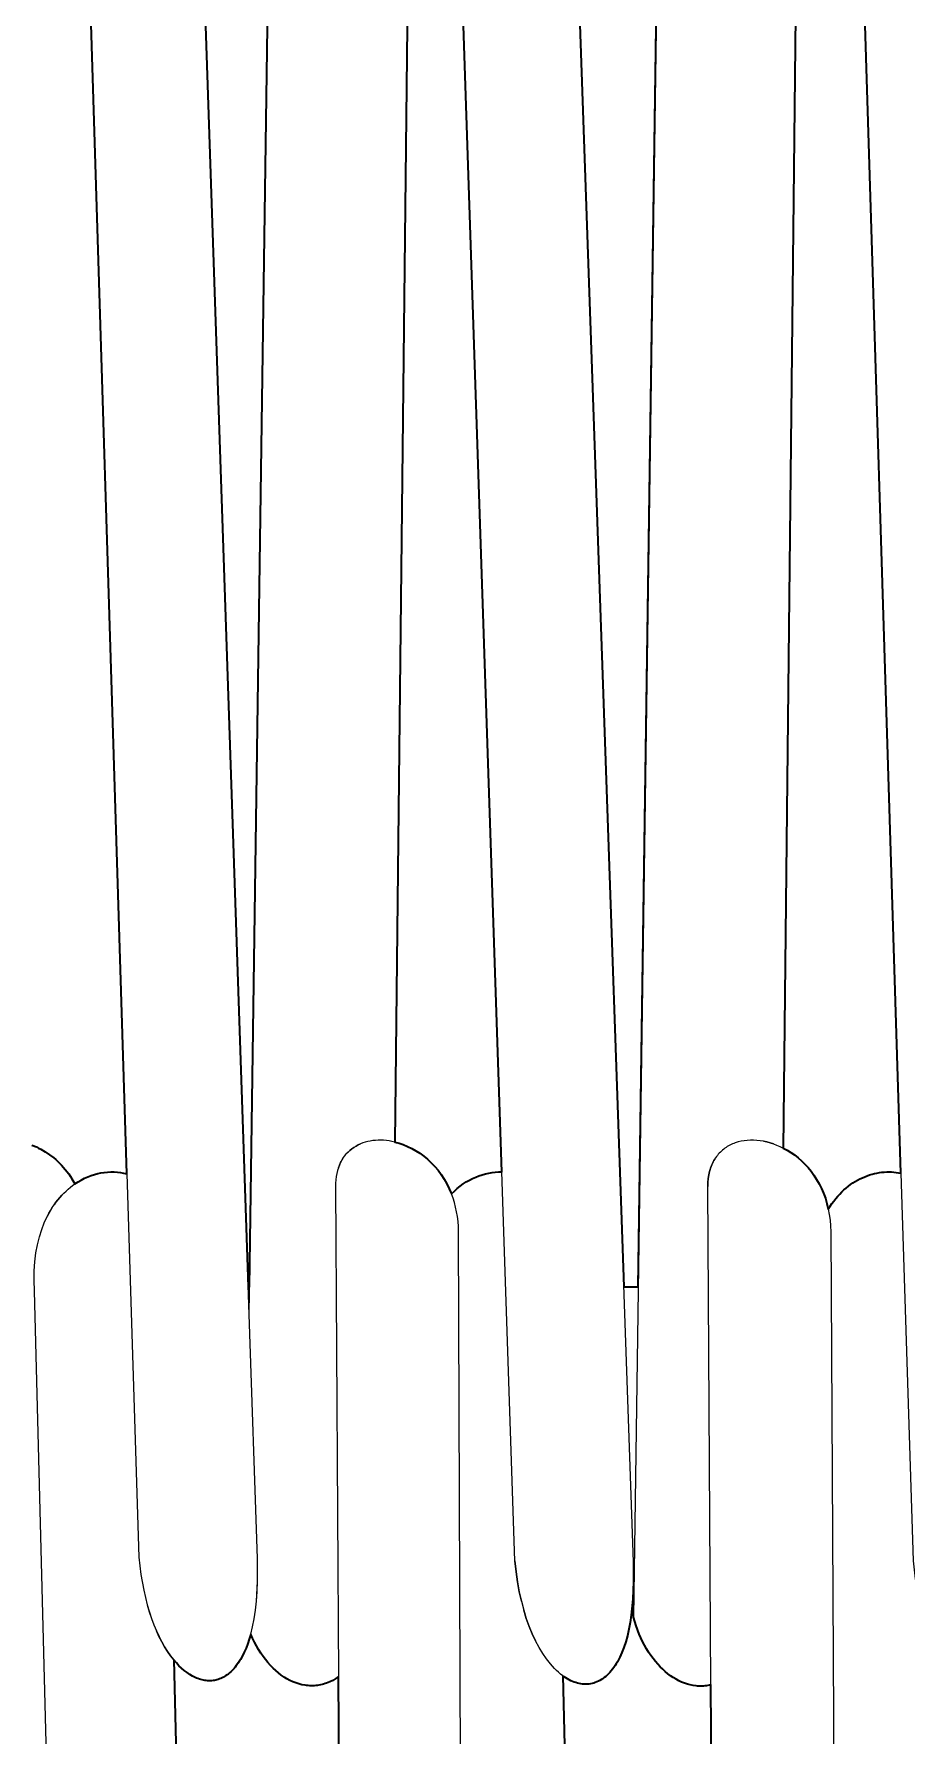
# Model space of a CAD drawing. Header units: millimetres. Extents: x 0 to 1881, y -1115 to 723.
# Drawn here: x 1343.1 to 1385.8, y -636 to -552.7 of the extents above; entities that cross this region are included whole.
import ezdxf

# ---------------------------------------------------------------- set-up
doc = ezdxf.new("R2010")
doc.units = ezdxf.units.MM
doc.layers.add('Blocks', color=7, linetype='Continuous')
doc.layers.add('Blocks$Inner', color=7, linetype='Continuous', lineweight=25, true_color=0x007f00)
doc.layers.add('Blocks$Outline', color=7, linetype='Continuous', lineweight=35, true_color=0xff3f3f)

# ---------------------------------------------------------------- blocks, each defined once
blk = doc.blocks.new('PK4 Lounge Chair Top')
at = {"layer": 'Blocks$Inner'}
for p, q in [((197.1, 75.168), (200.057, 282.045)), ((224.726, 219.629), (223.237, 83.319)), ((197.451, 61.151), (197.508, 62.129))]:
    blk.add_line(p, q, dxfattribs=at)
for points in [[(186.462, 83.467), (186.685, 83.373), (186.904, 83.263), (187.12, 83.137), (187.33, 82.995), (187.535, 82.837), (187.634, 82.753), (187.731, 82.664), (187.92, 82.475), (188.099, 82.271), (188.267, 82.051), (188.347, 81.935), (188.424, 81.816), (188.568, 81.565), (188.424, 81.816), (188.267, 82.051), (188.099, 82.271), (187.92, 82.475), (187.732, 82.664), (187.535, 82.837)], [(215.008, 57.993), (215.126, 58.187), (215.237, 58.401), (215.342, 58.635), (215.44, 58.889), (215.529, 59.163), (215.611, 59.457), (215.684, 59.772), (215.747, 60.108), (215.802, 60.464), (215.88, 61.241), (215.915, 62.103), (215.904, 63.053), (210.199, 226.742)], [(224.455, 303.13), (224.259, 302.558), (224.077, 301.934), (223.908, 301.257), (223.752, 300.525), (223.48, 298.897), (223.26, 297.045), (222.971, 292.643), (222.876, 287.274), (224.726, 219.629), (228.993, 82.087), (229.595, 63.116), (229.698, 62.238), (229.848, 61.424), (229.938, 61.041), (230.038, 60.674), (230.148, 60.324)], [(204.397, 302.874), (204.187, 302.21), (203.994, 301.48), (203.817, 300.685), (203.657, 299.821), (203.384, 297.889), (203.174, 295.676), (203.026, 293.174), (202.91, 287.274), (205.522, 200.183), (204.226, 83.613), (204.434, 83.556), (204.642, 83.485), (204.848, 83.399), (205.052, 83.301), (205.253, 83.188), (205.45, 83.062), (205.641, 82.922), (205.827, 82.769)], [(197.665, 58.609), (197.557, 58.78), (197.453, 58.959), (197.354, 59.145), (197.261, 59.338), (197.172, 59.537), (197.261, 59.899), (197.337, 60.288), (197.401, 60.705), (197.451, 61.151), (197.487, 61.625), (197.508, 62.129), (197.5, 63.23), (197.1, 75.168), (191.954, 226.919), (190.983, 281.551), (191.201, 289.064), (191.637, 294.424), (192.248, 300.718)], [(219.073, 282.045), (215.904, 60.359), (216.034, 59.938), (216.186, 59.541), (216.358, 59.167), (216.451, 58.989), (216.549, 58.818), (216.651, 58.654), (216.756, 58.496), (216.866, 58.345), (216.979, 58.201), (217.095, 58.065), (217.215, 57.936), (217.338, 57.814), (217.464, 57.7), (217.592, 57.594), (217.722, 57.496), (217.855, 57.407), (217.99, 57.325), (218.127, 57.252), (218.265, 57.188), (218.405, 57.132), (218.546, 57.085)], [(186.832, 219.806), (191.105, 82.056), (191.7, 63.293), (191.797, 62.46), (191.935, 61.682), (192.11, 60.962), (192.319, 60.301), (192.434, 59.993), (192.557, 59.7), (192.686, 59.422), (192.82, 59.161), (192.96, 58.915), (193.106, 58.685), (193.255, 58.471), (193.409, 58.274), (193.535, 58.127), (193.663, 57.991), (193.793, 57.867), (193.924, 57.753)], [(210.104, 63.116), (209.457, 82.15), (205.522, 200.183)], [(186.685, 83.373), (186.795, 83.32), (186.904, 83.263)], [(201.465, 82.355), (201.514, 82.484), (201.57, 82.607), (201.6, 82.666), (201.632, 82.724), (201.701, 82.833), (201.775, 82.936), (201.854, 83.033), (201.896, 83.078), (201.939, 83.122), (202.029, 83.206), (202.125, 83.282), (202.224, 83.353), (202.328, 83.416), (202.435, 83.474), (202.547, 83.524)], [(203.282, 83.696), (203.153, 83.683), (203.026, 83.664), (202.902, 83.639), (202.781, 83.607), (202.662, 83.569), (202.547, 83.524), (202.435, 83.474), (202.328, 83.416), (202.224, 83.353), (202.124, 83.282), (202.029, 83.206)], [(204.226, 83.613), (204.088, 83.643), (203.951, 83.668), (203.815, 83.686), (203.68, 83.698), (203.545, 83.703), (203.413, 83.703), (203.282, 83.696), (203.153, 83.683), (203.026, 83.664)], [(203.951, 83.668), (203.815, 83.686), (203.68, 83.698), (203.545, 83.703), (203.413, 83.703)], [(220.381, 83.308), (220.323, 83.265), (220.267, 83.22), (220.213, 83.172), (220.161, 83.122), (220.11, 83.07), (220.061, 83.015), (220.014, 82.958), (219.969, 82.899), (219.926, 82.837), (219.885, 82.774), (219.846, 82.708), (219.809, 82.639), (219.774, 82.568), (219.742, 82.495), (219.711, 82.42), (219.684, 82.342), (219.658, 82.262), (219.635, 82.179), (219.597, 82.007), (219.569, 81.826), (219.552, 81.635), (219.546, 81.434), (219.552, 81.635), (219.569, 81.826), (219.597, 82.007), (219.615, 82.094), (219.635, 82.179), (219.658, 82.262), (219.684, 82.342), (219.711, 82.42), (219.742, 82.495), (219.774, 82.568), (219.809, 82.639), (219.846, 82.708), (219.885, 82.774), (219.926, 82.837)], [(222.267, 83.652), (222.106, 83.678), (221.946, 83.695), (221.787, 83.704), (221.63, 83.704), (221.476, 83.695), (221.325, 83.678), (221.177, 83.651), (221.032, 83.617), (220.892, 83.573), (220.823, 83.548), (220.756, 83.52), (220.69, 83.49), (220.625, 83.458), (220.562, 83.424), (220.5, 83.388), (220.44, 83.349), (220.381, 83.308), (220.323, 83.265), (220.267, 83.22), (220.213, 83.172), (220.161, 83.122), (220.11, 83.07)], [(220.69, 83.49), (220.625, 83.458), (220.562, 83.424), (220.5, 83.388), (220.44, 83.349)], [(221.63, 83.704), (221.476, 83.695), (221.325, 83.678), (221.177, 83.651), (221.032, 83.617), (220.892, 83.573), (220.824, 83.548), (220.756, 83.52)], [(222.755, 83.523), (222.592, 83.575), (222.429, 83.617), (222.267, 83.652), (222.429, 83.617), (222.592, 83.575), (222.755, 83.523), (222.916, 83.464), (223.077, 83.396), (223.237, 83.319), (223.424, 83.218), (223.608, 83.105), (223.788, 82.98), (223.962, 82.844), (224.132, 82.696), (224.295, 82.537), (224.452, 82.366), (224.601, 82.185), (224.741, 81.992), (224.873, 81.788), (224.996, 81.572), (225.108, 81.346)], [(201.701, 82.833), (201.632, 82.724), (201.57, 82.607), (201.514, 82.484), (201.465, 82.355), (201.423, 82.218), (201.388, 82.075)], [(201.939, 83.122), (201.896, 83.078), (201.854, 83.033)], [(205.45, 83.062), (205.641, 82.922), (205.827, 82.769), (206.006, 82.603), (206.178, 82.423), (206.341, 82.23)], [(206.006, 82.603), (206.178, 82.423), (206.341, 82.23), (206.496, 82.024), (206.64, 81.805), (206.773, 81.574), (206.894, 81.329), (207.003, 81.072)], [(223.608, 83.105), (223.788, 82.98), (223.963, 82.844), (224.132, 82.696)], [(188.03, 81.117), (188.134, 81.217), (188.24, 81.312), (188.347, 81.402), (188.457, 81.486), (188.568, 81.565), (188.722, 81.666), (188.879, 81.756), (189.038, 81.838), (189.198, 81.91), (189.359, 81.972), (189.521, 82.025), (189.684, 82.069), (189.846, 82.104), (190.009, 82.129), (190.17, 82.146), (190.331, 82.153), (190.49, 82.151), (190.647, 82.141), (190.803, 82.121), (190.955, 82.093), (191.105, 82.056)], [(189.038, 81.838), (189.198, 81.909), (189.359, 81.972), (189.521, 82.025), (189.684, 82.069)], [(190.17, 82.146), (190.331, 82.153), (190.49, 82.151)], [(201.423, 82.218), (201.404, 82.148), (201.388, 82.075), (201.36, 81.925), (201.339, 81.768), (201.327, 81.605), (201.323, 81.434), (201.478, 57.455), (201.334, 57.358), (201.187, 57.273), (201.04, 57.201), (200.965, 57.169), (200.891, 57.14), (200.816, 57.114), (200.74, 57.091), (200.665, 57.071), (200.59, 57.053), (200.514, 57.039), (200.438, 57.027), (200.363, 57.018), (200.287, 57.012), (200.135, 57.008), (200.06, 57.01), (199.984, 57.014), (199.908, 57.022), (199.833, 57.032), (199.683, 57.059), (199.533, 57.097), (199.385, 57.146), (199.238, 57.204), (199.093, 57.271), (198.949, 57.349), (198.808, 57.435), (198.668, 57.531), (198.532, 57.636), (198.398, 57.75), (198.267, 57.873)], [(206.496, 82.024), (206.64, 81.805), (206.773, 81.574), (206.894, 81.329), (207.003, 81.072), (207.14, 81.208), (207.282, 81.335), (207.427, 81.453), (207.575, 81.561)], [(207.652, -2.904), (207.345, 79.216), (207.338, 79.474), (207.321, 79.725), (207.292, 79.968), (207.252, 80.203), (207.203, 80.431), (207.144, 80.651), (207.078, 80.865), (207.003, 81.072), (207.141, 81.208), (207.282, 81.335), (207.427, 81.453), (207.575, 81.561), (207.726, 81.66), (207.879, 81.749), (208.033, 81.83), (208.19, 81.901), (208.347, 81.963), (208.506, 82.016)], [(209.301, 82.149), (209.143, 82.14), (208.984, 82.122), (208.824, 82.096), (208.665, 82.06), (208.506, 82.016), (208.347, 81.963), (208.19, 81.901), (208.033, 81.83), (207.878, 81.749), (207.726, 81.66)], [(209.457, 82.15), (209.301, 82.149), (209.143, 82.14), (208.984, 82.122), (208.824, 82.096)], [(225.377, 80.602), (225.299, 80.861), (225.209, 81.109), (225.108, 81.346), (224.996, 81.572), (224.874, 81.788)], [(225.617, 80.6), (225.71, 80.726), (225.805, 80.846), (225.903, 80.96), (226.003, 81.069), (226.106, 81.173), (226.211, 81.271), (226.318, 81.364), (226.427, 81.451), (226.537, 81.533), (226.65, 81.61), (226.763, 81.682), (226.878, 81.748), (226.994, 81.809), (227.111, 81.866), (227.229, 81.917), (227.348, 81.962), (227.467, 82.003), (227.586, 82.039), (227.706, 82.07), (227.826, 82.096), (227.945, 82.117), (228.065, 82.132), (228.184, 82.144), (228.302, 82.15), (228.42, 82.151), (228.537, 82.148), (228.653, 82.14), (228.767, 82.127), (228.881, 82.11), (228.993, 82.087)], [(225.903, 80.96), (226.003, 81.069), (226.106, 81.173), (226.211, 81.271), (226.318, 81.364), (226.427, 81.451), (226.537, 81.533), (226.649, 81.61), (226.763, 81.682), (226.878, 81.748), (226.994, 81.809)], [(227.706, 82.07), (227.826, 82.096), (227.945, 82.116), (228.065, 82.132), (228.184, 82.144), (228.302, 82.15)], [(186.739, 78.59), (186.832, 78.971), (186.944, 79.329), (187.073, 79.665), (187.218, 79.978), (187.296, 80.126), (187.377, 80.269), (187.461, 80.406), (187.549, 80.538), (187.64, 80.665), (187.734, 80.786), (187.83, 80.902), (187.929, 81.012), (188.03, 81.117), (188.134, 81.217), (188.24, 81.312)], [(187.929, 81.012), (187.83, 80.902), (187.734, 80.786), (187.64, 80.665), (187.549, 80.538)], [(207.252, 80.203), (207.203, 80.431), (207.144, 80.651), (207.078, 80.865)], [(220.869, -376.161), (220.822, -375.972), (220.768, -375.787), (220.822, -375.972), (220.869, -376.161), (222.985, -389.36), (222.791, -361.435), (222.557, -257.038), (221.381, -172.258), (219.693, 57.053), (219.546, 81.434)], [(225.209, 81.109), (225.299, 80.861), (225.377, 80.602), (225.441, 80.333), (225.492, 80.067), (225.532, 79.793), (225.558, 79.51), (225.568, 79.216), (225.846, 28.822), (226.994, -175.589), (228.552, -373.229), (228.426, -373.297)], [(225.805, 80.846), (225.71, 80.726), (225.617, 80.6), (225.528, 80.469), (225.441, 80.333), (225.492, 80.067), (225.532, 79.793), (225.558, 79.51), (225.568, 79.216)], [(187.461, 80.406), (187.377, 80.269), (187.218, 79.978)], [(186.586, 76.332), (186.57, 76.831), (186.579, 77.306), (186.611, 77.758), (186.664, 78.186), (186.739, 78.59), (186.832, 78.971), (186.944, 79.329)], [(197.057, -373.509), (197.178, -373.416), (197.301, -373.333), (197.427, -373.26), (197.554, -373.197), (197.684, -373.144), (197.814, -373.101), (197.88, -373.082), (197.947, -373.066), (198.08, -373.041), (198.214, -373.025), (189.186, -24.148), (186.586, 76.332), (186.571, 76.831), (186.579, 77.306), (186.611, 77.758)], [(191.797, 62.46), (191.935, 61.682), (192.11, 60.962), (192.21, 60.624), (192.319, 60.301), (192.434, 59.993)], [(210.42, 61.148), (210.318, 61.607), (210.231, 62.088), (210.159, 62.591), (210.104, 63.116), (210.159, 62.591), (210.231, 62.088), (210.318, 61.607), (210.42, 61.148), (210.536, 60.712), (210.664, 60.298), (210.804, 59.908), (210.955, 59.542), (211.116, 59.199)], [(213.007, 57.189), (212.926, 57.222), (212.845, 57.258), (212.765, 57.298), (212.684, 57.343), (212.603, 57.392), (212.523, 57.445), (212.443, 57.501), (212.341, 57.581), (212.239, 57.667), (212.138, 57.759), (212.038, 57.858), (211.939, 57.964), (211.841, 58.076), (211.65, 58.319), (211.465, 58.588), (211.286, 58.881), (211.116, 59.199), (210.955, 59.542), (210.804, 59.908), (210.664, 60.298), (210.535, 60.712)], [(201.164, -374.995), (201.241, -375.149), (201.314, -375.308), (201.381, -375.471), (201.443, -375.638), (201.5, -375.808), (201.55, -375.983), (201.594, -376.161), (204.428, -392.768), (204.372, -392.185), (204.334, -391.571), (204.058, -366.17), (203.32, -353.794), (193.409, 58.274), (193.255, 58.471), (193.106, 58.685), (192.96, 58.915), (192.82, 59.161), (192.685, 59.422), (192.557, 59.7)], [(197.027, 59.069), (197.103, 59.296), (197.172, 59.537), (197.103, 59.296), (197.027, 59.069), (196.946, 58.855), (196.86, 58.655), (196.769, 58.469), (196.674, 58.297), (196.574, 58.138), (196.47, 57.993), (196.363, 57.861), (196.252, 57.743), (196.195, 57.688), (196.137, 57.637), (196.079, 57.589), (196.019, 57.544), (195.96, 57.503)], [(215.611, 59.457), (215.529, 59.163), (215.44, 58.889), (215.342, 58.635), (215.237, 58.401), (215.126, 58.187), (215.068, 58.088), (215.008, 57.993), (214.947, 57.903), (214.884, 57.818), (214.82, 57.737), (214.754, 57.662), (214.688, 57.591)], [(216.549, 58.818), (216.358, 59.167), (216.186, 59.541)], [(194.931, 57.269), (194.998, 57.261), (195.064, 57.255), (195.131, 57.253), (195.197, 57.253), (195.263, 57.257), (195.329, 57.264), (195.394, 57.274), (195.459, 57.286), (195.523, 57.302), (195.587, 57.321), (195.651, 57.344), (195.714, 57.369), (195.776, 57.398), (195.838, 57.43), (195.899, 57.465), (195.959, 57.503), (196.019, 57.544), (196.079, 57.589), (196.137, 57.637), (196.195, 57.688), (196.252, 57.743), (196.308, 57.8), (196.363, 57.861), (196.417, 57.926), (196.47, 57.993), (196.574, 58.139), (196.674, 58.297), (196.769, 58.469), (196.86, 58.655)], [(198.532, 57.636), (198.398, 57.75), (198.267, 57.873), (198.139, 58.004), (198.015, 58.143), (197.894, 58.291), (197.777, 58.446), (197.665, 58.609), (197.557, 58.78), (197.453, 58.959)], [(217.723, 57.496), (217.592, 57.594), (217.464, 57.7), (217.338, 57.814), (217.215, 57.936), (217.095, 58.065), (216.979, 58.201), (216.866, 58.345), (216.756, 58.496), (216.651, 58.654)], [(194.392, 57.446), (194.325, 57.481), (194.19, 57.56), (194.057, 57.651), (193.924, 57.753), (194.057, 57.651), (194.19, 57.56), (194.325, 57.481), (194.392, 57.446), (194.459, 57.413), (194.527, 57.384), (194.594, 57.357), (194.662, 57.334), (194.729, 57.313), (194.797, 57.296), (194.864, 57.281), (194.931, 57.269), (194.998, 57.261), (195.064, 57.255), (195.131, 57.253)], [(212.239, 57.667), (212.138, 57.759), (212.038, 57.858), (211.939, 57.964), (211.841, 58.076)], [(212.443, 57.501), (222.335, -353.794), (222.791, -361.435)], [(214.82, 57.737), (214.754, 57.662), (214.688, 57.591), (214.62, 57.525), (214.551, 57.464), (214.48, 57.407), (214.409, 57.355), (214.48, 57.407), (214.551, 57.464), (214.62, 57.525)], [(194.594, 57.357), (194.662, 57.334), (194.729, 57.313), (194.797, 57.296)], [(195.263, 57.257), (195.329, 57.264), (195.394, 57.274), (195.459, 57.286), (195.523, 57.302), (195.587, 57.321)], [(199.385, 57.146), (199.238, 57.204), (199.093, 57.271), (198.949, 57.349), (198.808, 57.435)], [(200.363, 57.018), (200.287, 57.012), (200.211, 57.008), (200.135, 57.008), (199.984, 57.014), (199.833, 57.032), (199.683, 57.06), (199.533, 57.097)], [(200.965, 57.169), (200.89, 57.14), (200.74, 57.091), (200.665, 57.071), (200.59, 57.053)], [(204.058, -366.17), (203.541, -257.038), (201.478, 57.455)], [(213.962, 57.139), (213.885, 57.119), (213.807, 57.104), (213.729, 57.093), (213.65, 57.086), (213.571, 57.084), (213.491, 57.086), (213.411, 57.092), (213.331, 57.103), (213.25, 57.118), (213.169, 57.138), (213.088, 57.161), (213.007, 57.189), (212.926, 57.221), (212.845, 57.258), (212.764, 57.298), (212.684, 57.343), (212.603, 57.392)], [(214.409, 57.355), (214.337, 57.308), (214.264, 57.265), (214.19, 57.227), (214.115, 57.193), (214.039, 57.164), (213.962, 57.139), (213.885, 57.119), (213.807, 57.104)], [(214.039, 57.164), (214.115, 57.193), (214.19, 57.227), (214.264, 57.265)], [(218.974, 57.001), (218.83, 57.02), (218.688, 57.048), (218.546, 57.085), (218.405, 57.132), (218.265, 57.188), (218.127, 57.252), (217.99, 57.325), (217.855, 57.407)], [(219.406, 57.002), (219.262, 56.992), (219.117, 56.992), (219.046, 56.995), (218.974, 57.001), (218.83, 57.02), (218.688, 57.048)], [(219.549, 57.023), (219.621, 57.037), (219.693, 57.053), (219.549, 57.023), (219.477, 57.011), (219.406, 57.002), (219.334, 56.996), (219.262, 56.992), (219.189, 56.99), (219.118, 56.991), (219.046, 56.995)]]:
    blk.add_lwpolyline(points, dxfattribs=at)
at = {"layer": 'Blocks$Outline'}
for points in [[(191.954, 226.919), (197.054, 76.529), (197.12, 76.529), (200.057, 282.045)], [(210.199, 226.742), (215.434, 76.529), (216.135, 76.529), (219.073, 282.045)], [(186.462, 83.467), (186.685, 83.373), (186.795, 83.32), (186.904, 83.263), (187.12, 83.137), (187.33, 82.995), (187.535, 82.837), (187.634, 82.753), (187.731, 82.664), (187.732, 82.664), (187.92, 82.475), (188.099, 82.271), (188.267, 82.051), (188.267, 82.051), (188.347, 81.935), (188.424, 81.816), (188.568, 81.565), (188.722, 81.666), (188.879, 81.756), (189.038, 81.838), (189.198, 81.909), (189.359, 81.972), (189.521, 82.025), (189.684, 82.069), (189.846, 82.104), (190.009, 82.129), (190.17, 82.146), (190.331, 82.153), (190.49, 82.151), (190.647, 82.141), (190.803, 82.121), (190.955, 82.093), (191.105, 82.056), (186.832, 219.806)], [(221.381, -172.258), (219.693, 57.053), (219.621, 57.037), (219.549, 57.023), (219.477, 57.011), (219.406, 57.002), (219.334, 56.996), (219.261, 56.992), (219.189, 56.99), (219.118, 56.991), (219.117, 56.992), (219.046, 56.995), (218.974, 57.001), (218.83, 57.02), (218.688, 57.048), (218.546, 57.085), (218.405, 57.132), (218.265, 57.188), (218.127, 57.252), (217.99, 57.325), (217.855, 57.407), (217.722, 57.496), (217.592, 57.594), (217.464, 57.7), (217.338, 57.814), (217.215, 57.936), (217.095, 58.065), (216.979, 58.201), (216.866, 58.345), (216.756, 58.496), (216.651, 58.654), (216.549, 58.818), (216.451, 58.989), (216.358, 59.167), (216.186, 59.541), (216.186, 59.541), (216.034, 59.938), (215.904, 60.359), (215.937, 62.716), (215.908, 62.716), (215.915, 62.103), (215.88, 61.241), (215.802, 60.464), (215.747, 60.108), (215.684, 59.772), (215.611, 59.457), (215.529, 59.163), (215.44, 58.889), (215.342, 58.635), (215.237, 58.401), (215.126, 58.187), (215.068, 58.088), (215.008, 57.993), (214.947, 57.903), (214.884, 57.818), (214.82, 57.737), (214.754, 57.662), (214.688, 57.591), (214.62, 57.525), (214.551, 57.464), (214.48, 57.407), (214.409, 57.355), (214.337, 57.308), (214.264, 57.265), (214.189, 57.227), (214.115, 57.193), (214.039, 57.164), (213.962, 57.139), (213.885, 57.119), (213.807, 57.104), (213.729, 57.093), (213.65, 57.086), (213.571, 57.084), (213.491, 57.086), (213.411, 57.092), (213.331, 57.103), (213.25, 57.118), (213.169, 57.138), (213.088, 57.161), (213.007, 57.189), (212.926, 57.222), (212.845, 57.258), (212.765, 57.298), (212.684, 57.343), (212.603, 57.392), (212.523, 57.445), (212.443, 57.501), (222.335, -353.794)], [(203.541, -257.038), (201.478, 57.455), (201.334, 57.358), (201.187, 57.273), (201.04, 57.201), (200.965, 57.169), (200.89, 57.14), (200.816, 57.114), (200.74, 57.091), (200.665, 57.071), (200.59, 57.053), (200.514, 57.039), (200.438, 57.027), (200.363, 57.018), (200.363, 57.018), (200.287, 57.012), (200.287, 57.012), (200.211, 57.008), (200.135, 57.008), (200.06, 57.01), (199.984, 57.014), (199.908, 57.022), (199.833, 57.032), (199.683, 57.059), (199.533, 57.097), (199.533, 57.097), (199.385, 57.146), (199.238, 57.204), (199.093, 57.271), (198.949, 57.349), (198.808, 57.435), (198.668, 57.531), (198.532, 57.636), (198.398, 57.75), (198.267, 57.873), (198.139, 58.004), (198.015, 58.143), (197.894, 58.291), (197.777, 58.446), (197.665, 58.609), (197.557, 58.78), (197.453, 58.959), (197.453, 58.959), (197.354, 59.145), (197.261, 59.338), (197.172, 59.537), (197.103, 59.296), (197.027, 59.069), (196.946, 58.855), (196.86, 58.655), (196.77, 58.469), (196.674, 58.297), (196.574, 58.139), (196.47, 57.993), (196.47, 57.993), (196.417, 57.926), (196.363, 57.861), (196.308, 57.8), (196.252, 57.743), (196.195, 57.688), (196.137, 57.637), (196.079, 57.589), (196.019, 57.544), (195.959, 57.503), (195.899, 57.465), (195.838, 57.43), (195.776, 57.398), (195.714, 57.369), (195.651, 57.344), (195.587, 57.321), (195.523, 57.302), (195.459, 57.286), (195.394, 57.274), (195.329, 57.264), (195.263, 57.257), (195.197, 57.253), (195.131, 57.253), (195.064, 57.255), (194.998, 57.261), (194.931, 57.269), (194.864, 57.281), (194.797, 57.296), (194.729, 57.313), (194.662, 57.334), (194.594, 57.357), (194.594, 57.357), (194.527, 57.384), (194.459, 57.413), (194.392, 57.446), (194.325, 57.481), (194.19, 57.56), (194.057, 57.651), (193.924, 57.753), (193.793, 57.867), (193.663, 57.991), (193.535, 58.127), (193.409, 58.274), (203.32, -353.794)]]:
    blk.add_lwpolyline(points, dxfattribs=at)
for points in [[(225.441, 80.333), (225.528, 80.469), (225.617, 80.6), (225.71, 80.726), (225.805, 80.846), (225.903, 80.96), (226.003, 81.069), (226.106, 81.173), (226.211, 81.271), (226.318, 81.364), (226.427, 81.451), (226.537, 81.533), (226.65, 81.61), (226.763, 81.682), (226.878, 81.748), (226.994, 81.809), (226.994, 81.809), (227.111, 81.866), (227.229, 81.917), (227.348, 81.962), (227.467, 82.003), (227.586, 82.039), (227.706, 82.07), (227.826, 82.096), (227.945, 82.117), (228.065, 82.132), (228.184, 82.144), (228.302, 82.15), (228.42, 82.151), (228.537, 82.148), (228.653, 82.14), (228.767, 82.127), (228.881, 82.11), (228.993, 82.087), (224.726, 219.629), (223.237, 83.319), (223.424, 83.218), (223.608, 83.105), (223.788, 82.98), (223.963, 82.844), (224.132, 82.696), (224.295, 82.537), (224.452, 82.366), (224.601, 82.185), (224.741, 81.992), (224.873, 81.788), (224.996, 81.572), (225.108, 81.346), (225.209, 81.109), (225.299, 80.861), (225.377, 80.602)], [(205.45, 83.062), (205.641, 82.922), (205.827, 82.769), (206.006, 82.603), (206.006, 82.603), (206.178, 82.423), (206.341, 82.23), (206.496, 82.024), (206.64, 81.805), (206.773, 81.574), (206.894, 81.329), (207.003, 81.072), (207.141, 81.208), (207.282, 81.335), (207.427, 81.453), (207.575, 81.561), (207.726, 81.66), (207.879, 81.749), (208.033, 81.83), (208.19, 81.901), (208.347, 81.963), (208.506, 82.016), (208.665, 82.06), (208.824, 82.096), (208.984, 82.122), (209.143, 82.14), (209.301, 82.149), (209.457, 82.15), (205.522, 200.183), (204.226, 83.613), (204.434, 83.556), (204.642, 83.485), (204.848, 83.399), (205.052, 83.301), (205.253, 83.188)]]:
    blk.add_lwpolyline(points, close=True, dxfattribs=at)

msp = doc.modelspace()

# ---------------------------------------------------------------- block references
at = {"layer": 'Blocks'}
msp.add_blockref('PK4 Lounge Chair Top', (1156.535, -690.536), dxfattribs=at)

doc.saveas('drawing.dxf')
